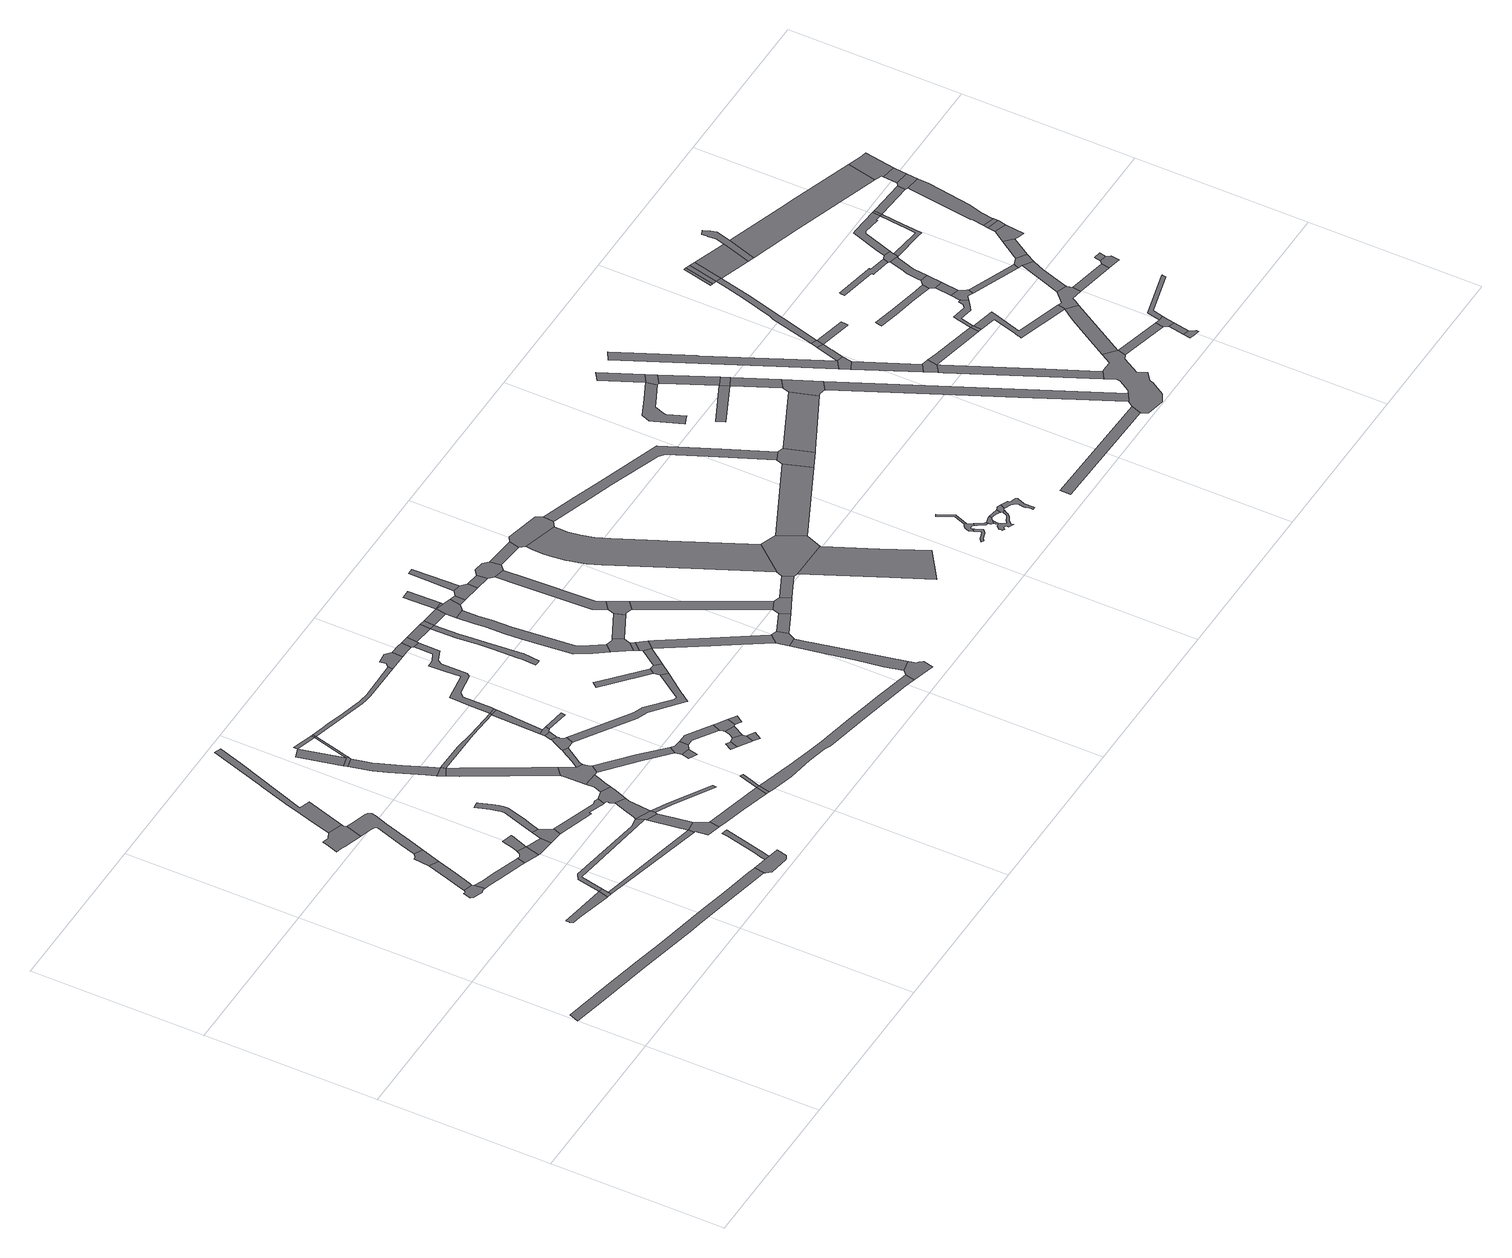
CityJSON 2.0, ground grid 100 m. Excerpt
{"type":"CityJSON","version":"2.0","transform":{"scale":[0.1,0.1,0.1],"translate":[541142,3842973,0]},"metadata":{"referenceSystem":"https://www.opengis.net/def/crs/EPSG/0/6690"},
"CityObjects":{
"road1":{"type":"Road","attributes":{"RoadStructureAttribute.sectionType":"1"},"geometry":[{"type":"MultiSurface","lod":"1","boundaries":[[[0,1,2,3,4,5,6,7,8,9,10,11,12,13,14,15,16,17,18,19,20]]]}]},
"road2":{"type":"Road","attributes":{"RoadStructureAttribute.sectionType":"1"},"geometry":[{"type":"MultiSurface","lod":"1","boundaries":[[[21,22,23,24,25,26,27,28,29,30,31]]]}]},
"road3":{"type":"Road","geometry":[{"type":"MultiSurface","lod":"1","boundaries":[[[32,33,34,35,36,37,38,39,40,41,42,43,44]]]}]},
"road4":{"type":"Road","attributes":{"RoadStructureAttribute.sectionType":"1"},"geometry":[{"type":"MultiSurface","lod":"1","boundaries":[[[45,46,47,32,44,48,49,50]]]}]},
"road5":{"type":"Road","geometry":[{"type":"MultiSurface","lod":"1","boundaries":[[[31,30,51,52,53,54]]]}]},
"road6":{"type":"Road","attributes":{"RoadStructureAttribute.sectionType":"1"},"geometry":[{"type":"MultiSurface","lod":"1","boundaries":[[[55,56,43,42,57,58,59,60,61,62,63]]]}]},
"road7":{"type":"Road","geometry":[{"type":"MultiSurface","lod":"1","boundaries":[[[64,65,66,45,50,67]]]}]},
"road8":{"type":"Road","geometry":[{"type":"MultiSurface","lod":"1","boundaries":[[[68,69,70,71,72,73,74,75,76,77,78,79]]]}]},
"road9":{"type":"Road","geometry":[{"type":"MultiSurface","lod":"1","boundaries":[[[80,81,82,63,62,83,84]]]}]},
"road10":{"type":"Road","attributes":{"RoadStructureAttribute.sectionType":"1"},"geometry":[{"type":"MultiSurface","lod":"1","boundaries":[[[85,86,87,88,89,90,91,77,76,92,93,94,95,96,64,67]]]}]},
"road11":{"type":"Road","geometry":[{"type":"MultiSurface","lod":"1","boundaries":[[[97,98,99,100,101,80,84]]]}]},
"road12":{"type":"Road","attributes":{"RoadStructureAttribute.sectionType":"1"},"geometry":[{"type":"MultiSurface","lod":"1","boundaries":[[[53,52,102,103]]]}]},
"road13":{"type":"Road","attributes":{"RoadStructureAttribute.sectionType":"1"},"geometry":[{"type":"MultiSurface","lod":"1","boundaries":[[[84,83,104,105,106]]]}]},
"road14":{"type":"Road","attributes":{"RoadStructureAttribute.sectionType":"1"},"geometry":[{"type":"MultiSurface","lod":"1","boundaries":[[[107,108,109,110,31,54,111,112,113,114,115]]]}]},
"road15":{"type":"Road","geometry":[{"type":"MultiSurface","lod":"1","boundaries":[[[116,106,105,117,118,119]]]}]},
"road16":{"type":"Road","attributes":{"RoadStructureAttribute.sectionType":"1"},"geometry":[{"type":"MultiSurface","lod":"1","boundaries":[[[120,121,122,123,124,125,126,127,128,129,130,68,79]]]}]},
"road17":{"type":"Road","geometry":[{"type":"MultiSurface","lod":"1","boundaries":[[[131,20,19,132,133,134,135,136,137,138,139,140,141]]]}]},
"road18":{"type":"Road","geometry":[{"type":"MultiSurface","lod":"1","boundaries":[[[142,143,144,145,146,147,148,149,150,151,152,153,154,155,156,157,158,116,119]]]}]},
"road19":{"type":"Road","attributes":{"RoadStructureAttribute.sectionType":"1"},"geometry":[{"type":"MultiSurface","lod":"1","boundaries":[[[159,160,161,162,163,164,165,166,167,168,141,140]]]}]},
"road20":{"type":"Road","attributes":{"RoadStructureAttribute.sectionType":"1"},"geometry":[{"type":"MultiSurface","lod":"1","boundaries":[[[169,170,118,117,171,172,173,174,175]]]}]},
"road21":{"type":"Road","geometry":[{"type":"MultiSurface","lod":"1","boundaries":[[[176,103,102,177,178,179,180,181,182]]]}]},
"road22":{"type":"Road","attributes":{"RoadStructureAttribute.sectionType":"1"},"geometry":[{"type":"MultiSurface","lod":"1","boundaries":[[[183,184,185,103,176,186,187]]]}]},
"road23":{"type":"Road","geometry":[{"type":"MultiSurface","lod":"1","boundaries":[[[115,114,183,187,188,189,190]]]}]},
"road24":{"type":"Road","attributes":{"RoadStructureAttribute.sectionType":"1"},"geometry":[{"type":"MultiSurface","lod":"1","boundaries":[[[191,192,193,194,115,190,195,196,197,198]]]}]},
"road25":{"type":"Road","geometry":[{"type":"MultiSurface","lod":"1","boundaries":[[[199,200,201,202,203]]]}]},
"road26":{"type":"Road","attributes":{"RoadStructureAttribute.sectionType":"1"},"geometry":[{"type":"MultiSurface","lod":"1","boundaries":[[[204,205,206,200,199]]]}]},
"road27":{"type":"Road","attributes":{"RoadStructureAttribute.sectionType":"1"},"geometry":[{"type":"MultiSurface","lod":"1","boundaries":[[[207,208,209,210,211,212,202,201,213,214,215,216,217]]]}]},
"road28":{"type":"Road","geometry":[{"type":"MultiSurface","lod":"1","boundaries":[[[218,175,174,219,220,191,198,221,222]]]}]},
"road29":{"type":"Road","geometry":[{"type":"MultiSurface","lod":"1","boundaries":[[[217,216,223,224,225]]]}]},
"road30":{"type":"Road","attributes":{"RoadStructureAttribute.sectionType":"1"},"geometry":[{"type":"MultiSurface","lod":"1","boundaries":[[[226,182,181,227,228,229,230]]]}]},
"road31":{"type":"Road","attributes":{"RoadStructureAttribute.sectionType":"1"},"geometry":[{"type":"MultiSurface","lod":"1","boundaries":[[[231,232,233,234,235,236,237,190,189]]]}]},
"road32":{"type":"Road","attributes":{"RoadStructureAttribute.sectionType":"1"},"geometry":[{"type":"MultiSurface","lod":"1","boundaries":[[[238,239,240,241,242,224,223,243,244,245]]]}]},
"road33":{"type":"Road","attributes":{"RoadStructureAttribute.sectionType":"1"},"geometry":[{"type":"MultiSurface","lod":"1","boundaries":[[[246,247,248,199,203,249,250,251]]]}]},
"road34":{"type":"Road","attributes":{"RoadStructureAttribute.sectionType":"1"},"geometry":[{"type":"MultiSurface","lod":"1","boundaries":[[[252,253,205,254,255,246,256]]]}]},
"road35":{"type":"Road","attributes":{"RoadStructureAttribute.sectionType":"1"},"geometry":[{"type":"MultiSurface","lod":"1","boundaries":[[[257,258,259,218,222,260,261,262]]]}]},
"road36":{"type":"Road","geometry":[{"type":"MultiSurface","lod":"1","boundaries":[[[256,246,251,263]]]}]},
"road37":{"type":"Road","geometry":[{"type":"MultiSurface","lod":"1","boundaries":[[[264,265,245,244,266,257,262,267,268,269,270,271,272]]]}]},
"road38":{"type":"Road","geometry":[{"type":"MultiSurface","lod":"1","boundaries":[[[230,229,273,274]]]}]},
"road39":{"type":"Road","attributes":{"RoadStructureAttribute.sectionType":"1"},"geometry":[{"type":"MultiSurface","lod":"1","boundaries":[[[275,276,277,272,271,278,279,280,281]]]}]},
"road40":{"type":"Road","attributes":{"RoadStructureAttribute.sectionType":"1"},"geometry":[{"type":"MultiSurface","lod":"1","boundaries":[[[282,283,225,224,284,285,286]]]}]},
"road41":{"type":"Road","geometry":[{"type":"MultiSurface","lod":"1","boundaries":[[[287,288,230,274]]]}]},
"road42":{"type":"Road","attributes":{"RoadStructureAttribute.sectionType":"1"},"geometry":[{"type":"MultiSurface","lod":"1","boundaries":[[[289,269,268,290,291,292]]]}]},
"road43":{"type":"Road","geometry":[{"type":"MultiSurface","lod":"1","boundaries":[[[293,294,295,296,297,275,281,298,299,300,301,302,303,304]]]}]},
"road44":{"type":"Road","attributes":{"RoadStructureAttribute.sectionType":"1"},"geometry":[{"type":"MultiSurface","lod":"1","boundaries":[[[305,293,304,306]]]}]},
"road45":{"type":"Road","geometry":[{"type":"MultiSurface","lod":"1","boundaries":[[[307,308,309,310,311,312]]]}]},
"road46":{"type":"Road","geometry":[{"type":"MultiSurface","lod":"1","boundaries":[[[313,314,305,306,315,316,317,318]]]}]},
"road47":{"type":"Road","attributes":{"RoadStructureAttribute.sectionType":"1"},"geometry":[{"type":"MultiSurface","lod":"1","boundaries":[[[319,320,321,322,323,324,325,326,327,263,251,328,329,330,331,332,333]]]}]},
"road48":{"type":"Road","attributes":{"RoadStructureAttribute.sectionType":"1"},"geometry":[{"type":"MultiSurface","lod":"1","boundaries":[[[334,292,291,335,307,312,336,337]]]}]},
"road49":{"type":"Road","attributes":{"RoadStructureAttribute.sectionType":"1"},"geometry":[{"type":"MultiSurface","lod":"1","boundaries":[[[285,314,313,338]]]}]},
"road50":{"type":"Road","geometry":[{"type":"MultiSurface","lod":"1","boundaries":[[[339,340,341,318,317]]]}]},
"road51":{"type":"Road","geometry":[{"type":"MultiSurface","lod":"1","boundaries":[[[286,285,338,342]]]}]},
"road52":{"type":"Road","geometry":[{"type":"MultiSurface","lod":"1","boundaries":[[[343,344,345,346]]]}]},
"road53":{"type":"Road","geometry":[{"type":"MultiSurface","lod":"1","boundaries":[[[347,348,346,345,349,350,351,352,353,354]]]}]},
"road54":{"type":"Road","attributes":{"RoadStructureAttribute.sectionType":"1"},"geometry":[{"type":"MultiSurface","lod":"1","boundaries":[[[355,337,336,356,357,358]]]}]},
"road55":{"type":"Road","attributes":{"RoadStructureAttribute.sectionType":"1"},"geometry":[{"type":"MultiSurface","lod":"1","boundaries":[[[359,360,352,351]]]}]},
"road56":{"type":"Road","attributes":{"RoadStructureAttribute.sectionType":"1"},"geometry":[{"type":"MultiSurface","lod":"1","boundaries":[[[361,362,347,354,363]]]}]},
"road57":{"type":"Road","attributes":{"RoadStructureAttribute.sectionType":"1"},"geometry":[{"type":"MultiSurface","lod":"1","boundaries":[[[364,365,366,367,368,369,370,371,300,299,372,373,374,375,376,377,378,379,380,381,382]]]}]},
"road58":{"type":"Road","geometry":[{"type":"MultiSurface","lod":"1","boundaries":[[[383,358,357,384,361,363,385,386]]]}]},
"road59":{"type":"Road","geometry":[{"type":"MultiSurface","lod":"1","boundaries":[[[387,388,386,385]]]}]},
"road60":{"type":"Road","attributes":{"RoadStructureAttribute.sectionType":"1"},"geometry":[{"type":"MultiSurface","lod":"1","boundaries":[[[389,390,391,392,393,394,395,274,273,396,397,398,399,400,401,402,403,404]]]}]},
"road61":{"type":"Road","attributes":{"RoadStructureAttribute.sectionType":"1"},"geometry":[{"type":"MultiSurface","lod":"1","boundaries":[[[405,406,407,408,409,410,411,412,286,342,413,414,415,416,417,418,419,420,421]]]}]},
"road62":{"type":"Road","geometry":[{"type":"MultiSurface","lod":"1","boundaries":[[[422,423,424,333,332,425,426]]]}]},
"road63":{"type":"Road","attributes":{"RoadStructureAttribute.sectionType":"1"},"geometry":[{"type":"MultiSurface","lod":"1","boundaries":[[[427,426,425,428,429,430]]]}]},
"road64":{"type":"Road","attributes":{"RoadStructureAttribute.sectionType":"1"},"geometry":[{"type":"MultiSurface","lod":"1","boundaries":[[[431,432,433,434,435,436,437]]]}]},
"road65":{"type":"Road","geometry":[{"type":"MultiSurface","lod":"1","boundaries":[[[430,429,405,421,438,439]]]}]},
"road66":{"type":"Road","geometry":[{"type":"MultiSurface","lod":"1","boundaries":[[[440,437,436,441,442,382,381,443,444]]]}]},
"road67":{"type":"Road","attributes":{"RoadStructureAttribute.sectionType":"1"},"geometry":[{"type":"MultiSurface","lod":"1","boundaries":[[[445,446,447,448,449,450,451,452,453,454,455,456,457,458,459,460]]]}]},
"road68":{"type":"Road","attributes":{"RoadStructureAttribute.sectionType":"1"},"geometry":[{"type":"MultiSurface","lod":"1","boundaries":[[[439,438,461,462,445,463]]]}]},
"road69":{"type":"Road","attributes":{"RoadStructureAttribute.sectionType":"1"},"geometry":[{"type":"MultiSurface","lod":"1","boundaries":[[[464,444,443,465]]]}]},
"road70":{"type":"Road","geometry":[{"type":"MultiSurface","lod":"1","boundaries":[[[463,445,460,466]]]}]},
"road71":{"type":"Road","geometry":[{"type":"MultiSurface","lod":"1","boundaries":[[[467,468,469,470,471,472,473]]]}]},
"road72":{"type":"Road","attributes":{"RoadStructureAttribute.sectionType":"1"},"geometry":[{"type":"MultiSurface","lod":"1","boundaries":[[[474,475,476,477,478,479,480,481,482,483,484,485,486,487,469,468]]]}]},
"road73":{"type":"Road","attributes":{"RoadStructureAttribute.sectionType":"1"},"geometry":[{"type":"MultiSurface","lod":"1","boundaries":[[[471,470,488,489]]]}]},
"road74":{"type":"Road","attributes":{"RoadStructureAttribute.sectionType":"1"},"geometry":[{"type":"MultiSurface","lod":"1","boundaries":[[[466,460,490,491]]]}]},
"road75":{"type":"Road","geometry":[{"type":"MultiSurface","lod":"1","boundaries":[[[489,488,464,465,492]]]}]},
"road76":{"type":"Road","attributes":{"RoadStructureAttribute.sectionType":"1"},"geometry":[{"type":"MultiSurface","lod":"1","boundaries":[[[493,494,491]]]}]},
"road77":{"type":"Road","geometry":[{"type":"MultiSurface","lod":"1","boundaries":[[[495,491,490,480,479,496,497]]]}]},
"road78":{"type":"Road","attributes":{"RoadStructureAttribute.sectionType":"1"},"geometry":[{"type":"MultiSurface","lod":"1","boundaries":[[[498,499,492,465,500,501,502,503]]]}]},
"road79":{"type":"Road","attributes":{"RoadStructureAttribute.sectionType":"1"},"geometry":[{"type":"MultiSurface","lod":"1","boundaries":[[[504,505,491,494]]]}]},
"road80":{"type":"Road","geometry":[{"type":"MultiSurface","lod":"1","boundaries":[[[506,507,508,509,510,511,512,404,403,513,514]]]}]},
"road81":{"type":"Road","attributes":{"RoadStructureAttribute.sectionType":"1"},"geometry":[{"type":"MultiSurface","lod":"1","boundaries":[[[515,473,472,516]]]}]},
"road82":{"type":"Road","attributes":{"RoadStructureAttribute.sectionType":"1"},"geometry":[{"type":"MultiSurface","lod":"1","boundaries":[[[517,497,496,518,519]]]}]},
"road83":{"type":"Road","attributes":{"RoadStructureAttribute.sectionType":"1"},"geometry":[{"type":"MultiSurface","lod":"1","boundaries":[[[520,521,522,523,524,525,526,510,509]]]}]},
"road84":{"type":"Road","geometry":[{"type":"MultiSurface","lod":"1","boundaries":[[[503,502,523,522,527,528,529]]]}]},
"road85":{"type":"Road","geometry":[{"type":"MultiSurface","lod":"1","boundaries":[[[530,519,518,531,532,533]]]}]},
"road86":{"type":"Road","attributes":{"RoadStructureAttribute.sectionType":"1"},"geometry":[{"type":"MultiSurface","lod":"1","boundaries":[[[534,535,536,537,538,530,533]]]}]},
"road87":{"type":"Road","geometry":[{"type":"MultiSurface","lod":"1","boundaries":[[[539,540,541,515,516,542,543,544]]]}]},
"road88":{"type":"Road","attributes":{"RoadStructureAttribute.sectionType":"1"},"geometry":[{"type":"MultiSurface","lod":"1","boundaries":[[[532,531,545,546]]]}]},
"road89":{"type":"Road","attributes":{"RoadStructureAttribute.sectionType":"1"},"geometry":[{"type":"MultiSurface","lod":"1","boundaries":[[[547,548,549,541,540,550,551,552]]]}]},
"road90":{"type":"Road","attributes":{"RoadStructureAttribute.sectionType":"1"},"geometry":[{"type":"MultiSurface","lod":"1","boundaries":[[[553,529,528,554]]]}]},
"road91":{"type":"Road","attributes":{"RoadStructureAttribute.sectionType":"1"},"geometry":[{"type":"MultiSurface","lod":"1","boundaries":[[[555,544,543,556,557]]]}]},
"road92":{"type":"Road","geometry":[{"type":"MultiSurface","lod":"1","boundaries":[[[558,546,545,547,552,559,560,561]]]}]},
"road93":{"type":"Road","geometry":[{"type":"MultiSurface","lod":"1","boundaries":[[[557,556,553,554,562,563]]]}]},
"road94":{"type":"Road","attributes":{"RoadStructureAttribute.sectionType":"1"},"geometry":[{"type":"MultiSurface","lod":"1","boundaries":[[[560,559,564,565]]]}]},
"road95":{"type":"Road","attributes":{"RoadStructureAttribute.sectionType":"1"},"geometry":[{"type":"MultiSurface","lod":"1","boundaries":[[[566,563,562,567]]]}]},
"road96":{"type":"Road","attributes":{"RoadStructureAttribute.sectionType":"1"},"geometry":[{"type":"MultiSurface","lod":"1","boundaries":[[[568,569,570,571,572,573,574,575,576,577,578,579,580,581,582,583,584,585,586,587,588]]]}]},
"road97":{"type":"Road","geometry":[{"type":"MultiSurface","lod":"1","boundaries":[[[589,565,564,568,588,590,591,592]]]}]},
"road98":{"type":"Road","attributes":{"RoadStructureAttribute.sectionType":"1"},"geometry":[{"type":"MultiSurface","lod":"1","boundaries":[[[593,594,595,596,597,598]]]}]},
"road99":{"type":"Road","geometry":[{"type":"MultiSurface","lod":"1","boundaries":[[[579,578,566,567,593,598,599,600]]]}]},
"road100":{"type":"Road","geometry":[{"type":"MultiSurface","lod":"1","boundaries":[[[601,602,603,604,605,606,607,608,609,610,611,612,613,614,615,616,617,618,619,620,621,622,623]]]}]},
"road101":{"type":"Road","attributes":{"RoadStructureAttribute.sectionType":"1"},"geometry":[{"type":"MultiSurface","lod":"1","boundaries":[[[624,625,626,627,628,591,590,629,630,631,632,633,634,635,636,637]]]}]},
"road102":{"type":"Road","geometry":[{"type":"MultiSurface","lod":"1","boundaries":[[[638,639,640,641,642,643,613,612,644,645,646,647,648,649,650,651,652,653]]]}]},
"road103":{"type":"Road","attributes":{"RoadStructureAttribute.sectionType":"1"},"geometry":[{"type":"MultiSurface","lod":"1","boundaries":[[[654,600,599,655]]]}]},
"road104":{"type":"Road","geometry":[{"type":"MultiSurface","lod":"1","boundaries":[[[656,657,651,650,658,659,660,661]]]}]},
"road105":{"type":"Road","geometry":[{"type":"MultiSurface","lod":"1","boundaries":[[[662,663,664,665,638,653]]]}]},
"road106":{"type":"Road","geometry":[{"type":"MultiSurface","lod":"1","boundaries":[[[666,667,668,669,670,661,660,671,672,673,674,675,676,677,678]]]}]},
"road107":{"type":"Road","geometry":[{"type":"MultiSurface","lod":"1","boundaries":[[[679,680,681,682,683,684,685,686,687,688,689,690,691,692,676,675,693,694,695,696,697,698,699,700,701,702,703,704,705,706,707,708,709,710,711,712,713,714,715,716,717,718,719,720,721,722,723,724,725,726,727,728,729,730]]]}]},
"road108":{"type":"Road","geometry":[{"type":"MultiSurface","lod":"1","boundaries":[[[731,666,678,732,733,734,735,736]]]}]},
"road109":{"type":"Road","geometry":[{"type":"MultiSurface","lod":"1","boundaries":[[[737,738,736,735,739,730,729,740,741,742,743]]]}]},
"road110":{"type":"Road","geometry":[{"type":"MultiSurface","lod":"1","boundaries":[[[744,745,746,747,748,749,750,751,752,753,754,755,743,742,756,757,758,759,760,761,762,763,764,765,766,767]]]}]},
"road111":{"type":"Road","geometry":[{"type":"MultiSurface","lod":"1","boundaries":[[[637,636,654,655,768,769]]]}]},
"road112":{"type":"Road","attributes":{"RoadStructureAttribute.sectionType":"1"},"geometry":[{"type":"MultiSurface","lod":"1","boundaries":[[[770,771,772,773,774,775,776,777,778,779,780,781,782,783,784,785]]]}]},
"road113":{"type":"Road","attributes":{"RoadStructureAttribute.sectionType":"1"},"geometry":[{"type":"MultiSurface","lod":"1","boundaries":[[[786,769,768,787,788]]]}]},
"road114":{"type":"Road","attributes":{"RoadStructureAttribute.sectionType":"1"},"geometry":[{"type":"MultiSurface","lod":"1","boundaries":[[[789,790,791,792]]]}]},
"road115":{"type":"Road","attributes":{"RoadStructureAttribute.sectionType":"1"},"geometry":[{"type":"MultiSurface","lod":"1","boundaries":[[[793,794,795,796]]]}]},
"road116":{"type":"Road","attributes":{"RoadStructureAttribute.sectionType":"1"},"geometry":[{"type":"MultiSurface","lod":"1","boundaries":[[[797,798,770,799]]]}]},
"road117":{"type":"Road","geometry":[{"type":"MultiSurface","lod":"1","boundaries":[[[799,770,785,800,801]]]}]},
"road118":{"type":"Road","attributes":{"RoadStructureAttribute.sectionType":"1"},"geometry":[{"type":"MultiSurface","lod":"1","boundaries":[[[801,800,802,803,789,804]]]}]},
"road119":{"type":"Road","geometry":[{"type":"MultiSurface","lod":"1","boundaries":[[[804,789,792,805]]]}]},
"road120":{"type":"Road","attributes":{"RoadStructureAttribute.sectionType":"1"},"geometry":[{"type":"MultiSurface","lod":"1","boundaries":[[[805,792,806,807,808]]]}]},
"road121":{"type":"Road","geometry":[{"type":"MultiSurface","lod":"1","boundaries":[[[808,807,809,786,788,810,811,812]]]}]},
"road122":{"type":"Road","attributes":{"RoadStructureAttribute.sectionType":"1"},"geometry":[{"type":"MultiSurface","lod":"1","boundaries":[[[813,814,815,816,817,818,819,820,821]]]}]},
"road123":{"type":"Road","attributes":{"RoadStructureAttribute.sectionType":"1"},"geometry":[{"type":"MultiSurface","lod":"1","boundaries":[[[812,811,822,823,824,825,826,827]]]}]},
"road124":{"type":"Road","geometry":[{"type":"MultiSurface","lod":"1","boundaries":[[[821,820,828,829,830,831,832]]]}]},
"road125":{"type":"Road","attributes":{"RoadStructureAttribute.sectionType":"1"},"geometry":[{"type":"MultiSurface","lod":"1","boundaries":[[[829,828,833,834]]]}]},
"road126":{"type":"Road","geometry":[{"type":"MultiSurface","lod":"1","boundaries":[[[834,833,835,836,837]]]}]},
"road127":{"type":"Road","attributes":{"RoadStructureAttribute.sectionType":"1"},"geometry":[{"type":"MultiSurface","lod":"1","boundaries":[[[838,839,821,832,840,841,842,843]]]}]},
"road128":{"type":"Road","geometry":[{"type":"MultiSurface","lod":"1","boundaries":[[[844,845,838,843,846]]]}]},
"road129":{"type":"Road","attributes":{"RoadStructureAttribute.sectionType":"1"},"geometry":[{"type":"MultiSurface","lod":"1","boundaries":[[[847,848,849,836,835,850,851,852]]]}]},
"road130":{"type":"Road","geometry":[{"type":"MultiSurface","lod":"1","boundaries":[[[853,854,855,852,851,856,857,858,827,826,796,795,859,860,861,862,863,864,865,866,867,868,869,870,871,872,873]]]}]},
"road131":{"type":"Road","geometry":[{"type":"MultiSurface","lod":"1","boundaries":[[[874,875,876,877,878,846,843]]]}]},
"road132":{"type":"Road","attributes":{"RoadStructureAttribute.sectionType":"1"},"geometry":[{"type":"MultiSurface","lod":"1","boundaries":[[[879,880,837,836,881,882,883]]]}]},
"road133":{"type":"Road","attributes":{"RoadStructureAttribute.sectionType":"1"},"geometry":[{"type":"MultiSurface","lod":"1","boundaries":[[[884,885,886,887,888,889,844,846,890,891]]]}]},
"road134":{"type":"Road","geometry":[{"type":"MultiSurface","lod":"1","boundaries":[[[883,882,892,893,894]]]}]},
"road135":{"type":"Road","geometry":[{"type":"MultiSurface","lod":"1","boundaries":[[[895,896,897,898]]]}]},
"road136":{"type":"Road","attributes":{"RoadStructureAttribute.sectionType":"1"},"geometry":[{"type":"MultiSurface","lod":"1","boundaries":[[[899,900,901,902,903,904,905,906,907]]]}]},
"road137":{"type":"Road","attributes":{"RoadStructureAttribute.sectionType":"1"},"geometry":[{"type":"MultiSurface","lod":"1","boundaries":[[[871,870,908,909,910]]]}]},
"road138":{"type":"Road","attributes":{"RoadStructureAttribute.sectionType":"1"},"geometry":[{"type":"MultiSurface","lod":"1","boundaries":[[[911,912,913,914,915,916,883,894,917,918,919,920,921]]]}]},
"road139":{"type":"Road","attributes":{"function":"3","RoadStructureAttribute.sectionType":"1"},"geometry":[{"type":"MultiSurface","lod":"1","boundaries":[[[922,898,897,884,923]]]}]},
"road140":{"type":"Road","attributes":{"RoadStructureAttribute.sectionType":"1"},"geometry":[{"type":"MultiSurface","lod":"1","boundaries":[[[924,925,926,927,928,929,853,873,930]]]}]},
"road141":{"type":"Road","attributes":{"RoadStructureAttribute.sectionType":"1"},"geometry":[{"type":"MultiSurface","lod":"1","boundaries":[[[931,932,933,934,935,936,937,893,892,938,939,940,941,942,943,944,945,924,946]]]}]},
"road142":{"type":"Road","geometry":[{"type":"MultiSurface","lod":"1","boundaries":[[[923,884,891,947]]]}]},
"road143":{"type":"Road","geometry":[{"type":"MultiSurface","lod":"1","boundaries":[[[948,949,950,951,952,953,954,955]]]}]},
"road144":{"type":"Road","attributes":{"RoadStructureAttribute.sectionType":"1"},"geometry":[{"type":"MultiSurface","lod":"1","boundaries":[[[956,948,955,957]]]}]},
"road145":{"type":"Road","attributes":{"function":"3","RoadStructureAttribute.sectionType":"1"},"geometry":[{"type":"MultiSurface","lod":"1","boundaries":[[[958,947,891,959,960,961]]]}]},
"road146":{"type":"Road","geometry":[{"type":"MultiSurface","lod":"1","boundaries":[[[962,963,921,920,964,965,966,967,968,969,970]]]}]},
"road147":{"type":"Road","geometry":[{"type":"MultiSurface","lod":"1","boundaries":[[[910,909,971,956,957,972,973,974,975]]]}]},
"road148":{"type":"Road","attributes":{"RoadStructureAttribute.sectionType":"1"},"geometry":[{"type":"MultiSurface","lod":"1","boundaries":[[[976,962,970,977]]]}]},
"road149":{"type":"Road","attributes":{"RoadStructureAttribute.sectionType":"1"},"geometry":[{"type":"MultiSurface","lod":"1","boundaries":[[[978,979,980,981,982,983,984,985,986,987,988,989,990]]]}]},
"road150":{"type":"Road","geometry":[{"type":"MultiSurface","lod":"1","boundaries":[[[991,907,906,992,976,977,993]]]}]},
"road151":{"type":"Road","geometry":[{"type":"MultiSurface","lod":"1","boundaries":[[[994,995,946,924,930,996,997,998,999,1000]]]}]},
"road152":{"type":"Road","geometry":[{"type":"MultiSurface","lod":"1","boundaries":[[[1001,1002,1003,1004,1005,1006,1007,961,960,1008,1009]]]}]},
"road153":{"type":"Road","attributes":{"RoadStructureAttribute.sectionType":"1"},"geometry":[{"type":"MultiSurface","lod":"1","boundaries":[[[1010,1011,1012,1013,991,993,1014,1015,1016]]]}]},
"road154":{"type":"Road","attributes":{"RoadStructureAttribute.sectionType":"1"},"geometry":[{"type":"MultiSurface","lod":"1","boundaries":[[[1017,1018,968,967,1019,1020,1021]]]}]},
"road155":{"type":"Road","attributes":{"RoadStructureAttribute.sectionType":"1"},"geometry":[{"type":"MultiSurface","lod":"1","boundaries":[[[1022,1023,1024,1025,1026,1027,1028,1029,975,974]]]}]},
"road156":{"type":"Road","geometry":[{"type":"MultiSurface","lod":"1","boundaries":[[[1030,1031,990,989,1032,1010,1016,1033,1034,1035,1036,1037]]]}]},
"road157":{"type":"Road","attributes":{"RoadStructureAttribute.sectionType":"1"},"geometry":[{"type":"MultiSurface","lod":"1","boundaries":[[[1038,994,1000,1039,1040]]]}]},
"road158":{"type":"Road","attributes":{"RoadStructureAttribute.sectionType":"1"},"geometry":[{"type":"MultiSurface","lod":"1","boundaries":[[[999,998,1041,1042]]]}]},
"road159":{"type":"Road","geometry":[{"type":"MultiSurface","lod":"1","boundaries":[[[1043,1021,1020,1038,1040,1044]]]}]},
"road160":{"type":"Road","attributes":{"RoadStructureAttribute.sectionType":"1"},"geometry":[{"type":"MultiSurface","lod":"1","boundaries":[[[1045,1046,1047,1030,1037,1048,1049,1050,1051,1052,1053,1054,1055,1056,1057]]]}]},
"road161":{"type":"Road","attributes":{"RoadStructureAttribute.sectionType":"1"},"geometry":[{"type":"MultiSurface","lod":"1","boundaries":[[[1056,1058,1059,1060,1061,1062,1063,1035,1034,1064,1065,1066,1067,1068]]]}]},
"road162":{"type":"Road","attributes":{"RoadStructureAttribute.sectionType":"1"},"geometry":[{"type":"MultiSurface","lod":"1","boundaries":[[[1069,1070,1043,1044,1071]]]}]},
"road163":{"type":"Road","geometry":[{"type":"MultiSurface","lod":"1","boundaries":[[[1072,1042,1041,1073,1074,1075]]]}]},
"road164":{"type":"Road","geometry":[{"type":"MultiSurface","lod":"1","boundaries":[[[1076,1077,1072,1075]]]}]},
"road165":{"type":"Road","attributes":{"function":"3","RoadStructureAttribute.sectionType":"1"},"geometry":[{"type":"MultiSurface","lod":"1","boundaries":[[[1078,1079,1009,1008,1080,1081,1082]]]}]},
"road166":{"type":"Road","geometry":[{"type":"MultiSurface","lod":"1","boundaries":[[[1083,1069,1071,1084,1085,1086,1087]]]}]},
"road167":{"type":"Road","geometry":[{"type":"MultiSurface","lod":"1","boundaries":[[[1057,1056,1068,1088]]]}]},
"road168":{"type":"Road","attributes":{"RoadStructureAttribute.sectionType":"1"},"geometry":[{"type":"MultiSurface","lod":"1","boundaries":[[[1089,1083,1087,1090,1091]]]}]},
"road169":{"type":"Road","geometry":[{"type":"MultiSurface","lod":"1","boundaries":[[[1092,1089,1091,1093,1094]]]}]},
"road170":{"type":"Road","attributes":{"RoadStructureAttribute.sectionType":"1"},"geometry":[{"type":"MultiSurface","lod":"1","boundaries":[[[1095,1088,1068,1096,1097,1098]]]}]},
"road171":{"type":"Road","attributes":{"RoadStructureAttribute.sectionType":"1"},"geometry":[{"type":"MultiSurface","lod":"1","boundaries":[[[1099,1100,1101,1102,1092,1094,1103,1104,1105,1106]]]}]},
"road172":{"type":"Road","geometry":[{"type":"MultiSurface","lod":"1","boundaries":[[[1107,1108,1098,1097,1099,1106,1109]]]}]},
"road173":{"type":"Road","attributes":{"RoadStructureAttribute.sectionType":"1"},"geometry":[{"type":"MultiSurface","lod":"1","boundaries":[[[1110,1107,1109,1111]]]}]},
"road174":{"type":"Road","geometry":[{"type":"MultiSurface","lod":"1","boundaries":[[[1082,1081,1112,1110,1111,1113,1114]]]}]}
},
"vertices":[
[1430,154,0],[1390,163,0],[1261,189,0],[1165,209,0],[1030,237,0],[807,284,0],[707,304,0],[542,339,0],[287,393,0],[25,448,0],[4,393,0],[201,351,0],[501,288,0],[622,262,0],[863,211,0],[959,192,0],[1126,157,0],[1288,123,0],[1418,95,0],[1424,93,0],[1435,153,0],
[896,760,0],[691,792,0],[632,801,0],[631,801,0],[629,783,0],[628,778,0],[639,763,0],[684,753,0],[884,704,0],[887,703,0],[904,759,0],
[582,1363,0],[579,1355,0],[571,1351,0],[562,1353,0],[548,1308,0],[554,1305,0],[560,1295,0],[613,1274,0],[619,1279,0],[631,1280,0],[648,1277,0],[640,1336,0],[634,1346,0],
[658,1606,0],[619,1481,0],[587,1382,0],[642,1364,0],[674,1464,0],[712,1580,0],
[893,702,0],[914,697,0],[919,716,0],[927,754,0],
[759,1294,0],[689,1313,0],[675,1268,0],[693,1263,0],[728,1251,0],[744,1246,0],[892,1198,0],[910,1191,0],[921,1239,0],
[699,1714,0],[684,1701,0],[668,1696,0],[748,1691,0],
[630,2170,0],[595,2152,0],[559,2162,0],[556,2159,0],[550,2137,0],[527,2066,0],[564,2054,0],[582,2048,0],[686,2014,0],[718,2114,0],[709,2127,0],[715,2141,0],
[966,1266,0],[954,1246,0],[936,1236,0],[997,1159,0],[1018,1242,0],
[778,1784,0],[830,1946,0],[856,2025,0],[861,2048,0],[853,2065,0],[841,2075,0],[750,2102,0],[756,1992,0],[779,1982,0],[782,1969,0],[775,1948,0],[729,1805,0],
[1054,1344,0],[1056,1350,0],[998,1367,0],[996,1362,0],[978,1292,0],
[1521,549,0],[1523,581,0],
[1011,1154,0],[1105,1145,0],[1109,1210,0],
[1461,855,0],[1408,848,0],[965,917,0],[930,896,0],[955,889,0],[1475,815,0],[1481,814,0],[1483,814,0],[1467,856,0],
[1128,1269,0],[1184,1136,0],[1201,1185,0],[1163,1252,0],
[785,2367,0],[766,2374,0],[725,2389,0],[873,2813,0],[919,2950,0],[882,2963,0],[779,2650,0],[769,2619,0],[712,2444,0],[688,2361,0],[658,2263,0],
[1467,146,0],[1429,87,0],[1451,61,0],[1560,42,0],[1569,46,0],[1593,59,0],[1604,117,0],[1564,125,0],[1549,128,0],[1545,129,0],[1514,136,0],
[1180,1304,0],[1197,1356,0],[1213,1407,0],[1226,1464,0],[1226,1488,0],[1222,1511,0],[1211,1548,0],[1188,1614,0],[1186,1620,0],[1177,1618,0],[1149,1614,0],[1176,1532,0],[1187,1496,0],[1191,1480,0],[1189,1463,0],[1185,1443,0],[1143,1316,0],
[1546,133,0],[1551,155,0],[1552,159,0],[1575,256,0],[1614,412,0],[1583,420,0],[1577,388,0],[1534,211,0],[1520,161,0],[1515,141,0],
[1484,1102,0],[1462,1096,0],[1390,1070,0],[1395,1084,0],[1488,1051,0],[1489,1054,0],[1505,1094,0],
[1582,588,0],[1527,548,0],[1528,546,0],[1538,476,0],[1601,460,0],[1617,456,0],[1627,516,0],
[1487,803,0],[1514,630,0],[1522,586,0],[1567,687,0],[1552,780,0],
[1553,784,0],[1554,793,0],[1555,818,0],
[1522,1004,0],[1493,926,0],[1480,886,0],[1475,873,0],[1559,865,0],[1561,884,0],[1566,950,0],[1575,974,0],
[1164,2356,0],[1107,2342,0],[1111,2322,0],[1169,2336,0],[1174,2354,0],
[1107,2597,0],[1105,2607,0],[1047,2587,0],
[1315,1932,0],[1303,1966,0],[1251,2086,0],[1206,2196,0],[1197,2217,0],[1182,2281,0],[1142,2195,0],[1172,2123,0],[1246,1943,0],[1265,1892,0],[1326,1907,0],
[1559,1107,0],[1512,1046,0],[1506,1029,0],[1603,1046,0],[1614,1080,0],
[1286,1852,0],[1338,1880,0],[1332,1907,0],
[1646,511,0],[1646,448,0],[1789,409,0],[1945,365,0],[1964,431,0],
[1644,746,0],[1866,615,0],[1870,613,0],[1871,623,0],[1872,633,0],[1643,771,0],[1560,816,0],
[1551,1499,0],[1485,1616,0],[1374,1816,0],[1341,1874,0],[1339,1878,0],[1319,1791,0],[1568,1348,0],[1614,1387,0],
[1221,2573,0],[1185,2438,0],[1170,2380,0],[1177,2367,0],[1195,2435,0],[1230,2570,0],
[1171,2608,0],[1105,2630,0],[1141,2597,0],[1168,2589,0],[1225,2594,0],
[1574,1199,0],[1576,1154,0],[1559,1108,0],[1629,1125,0],[1639,1153,0],[1653,1195,0],
[1233,2591,0],
[1655,1312,0],[1638,1345,0],[1569,1319,0],[1656,1195,0],[1677,1197,0],[1706,1239,0],[1699,1264,0],[1693,1286,0],[1661,1301,0],
[1965,360,0],[1983,425,0],
[1736,1425,0],[1732,1418,0],[1689,1347,0],[1701,1309,0],[1715,1331,0],[1760,1401,0],[1766,1409,0],
[1625,1892,0],[1508,1904,0],[1622,1878,0],[1800,1867,0],[1806,1880,0],
[2018,538,0],[2000,544,0],
[1893,1079,0],[1859,1042,0],[1992,917,0],[2019,960,0],
[1781,1517,0],[1778,1505,0],[1773,1496,0],[1761,1471,0],[1742,1436,0],[1783,1410,0],[1812,1410,0],[1831,1454,0],[1819,1462,0],[1813,1485,0],[1812,1489,0],[1810,1495,0],
[1791,1554,0],[1827,1548,0],
[2001,879,0],[1992,837,0],[2016,825,0],[2039,813,0],[2040,820,0],[2050,869,0],
[1825,1587,0],[1792,1584,0],[1828,1551,0],[1829,1555,0],[1845,1560,0],[1849,1584,0],
[1626,2493,0],[1575,2501,0],[1566,2502,0],[1557,2504,0],[1518,2514,0],[1450,2532,0],[1342,2562,0],[1306,2571,0],[1258,2585,0],[1241,2567,0],[1562,2482,0],[1589,2475,0],[1626,2474,0],[1861,2471,0],[1861,2498,0],
[2039,940,0],[2001,892,0],[2077,888,0],[2079,938,0],
[1843,1864,0],
[1976,1540,0],[1977,1553,0],[1978,1566,0],
[1843,1878,0],
[2177,724,0],[2151,682,0],[2183,662,0],[2202,709,0],
[2230,715,0],[2211,711,0],[2215,642,0],[2249,621,0],[2259,615,0],[2278,661,0],[2277,666,0],[2274,682,0],
[2131,936,0],[2115,886,0],[2248,801,0],[2268,848,0],
[2295,592,0],[2322,634,0],
[2256,772,0],[2248,741,0],[2311,748,0],
[2406,1173,0],[2398,1162,0],[2370,1122,0],[2367,1118,0],[2362,1110,0],[2342,1113,0],[2214,1224,0],[2158,1243,0],[2129,1208,0],[2194,1184,0],[2359,1046,0],[2360,1045,0],[2372,1061,0],[2396,1093,0],[2401,1100,0],[2438,1149,0],[2449,1164,0],[2498,1229,0],[2468,1261,0],
[2283,838,0],[2256,781,0],[2325,753,0],[2340,803,0],
[2359,732,0],[2386,774,0],
[2919,206,0],[2858,219,0],[2779,236,0],[2658,261,0],[2424,306,0],[2323,331,0],[2193,366,0],[1989,353,0],[2124,316,0],[2272,292,0],[2381,266,0],[2418,251,0],[2682,198,0],[2991,132,0],[3051,116,0],[3065,171,0],
[2057,2455,0],[2056,2348,0],[2008,2325,0],[1967,2323,0],[1970,2229,0],[1976,2140,0],[1809,2116,0],[1806,2000,0],[1845,1895,0],[1845,2061,0],[1870,2086,0],[1996,2104,0],[2011,2124,0],[2010,2273,0],[2024,2299,0],[2090,2327,0],[2094,2449,0],
[1935,2562,0],[1875,2555,0],[1879,2520,0],[1964,2470,0],[1965,2533,0],
[2024,2528,0],[2003,2469,0],[2047,2466,0],[2053,2525,0],
[2293,1500,0],[2258,1532,0],[2245,1517,0],[2231,1501,0],[2289,1450,0],[2461,1298,0],[2485,1327,0],
[2093,2460,0],[2100,2520,0],
[2487,1326,0],[2463,1296,0],[2463,1294,0],[2545,1292,0],[2515,1324,0],
[2214,2445,0],[2216,2291,0],[2227,2184,0],[2232,2101,0],[2236,1947,0],[2236,1941,0],[2232,1850,0],[2232,1849,0],[2250,1849,0],[2267,1849,0],[2276,1946,0],[2276,1948,0],[2262,2124,0],[2251,2266,0],[2248,2306,0],[2246,2444,0],
[2208,2447,0],[2214,2447,0],[2218,2507,0],
[2584,1423,0],[2620,1393,0],
[2251,2504,0],
[2576,1598,0],[2538,1609,0],[2498,1562,0],[2562,1468,0],[2605,1512,0],[2616,1549,0],[2589,1604,0],
[2492,1677,0],[2455,1738,0],[2421,2095,0],[2418,2208,0],[2412,2287,0],[2410,2372,0],[2350,2370,0],[2353,2275,0],[2358,2208,0],[2360,2097,0],[2368,2009,0],[2375,1942,0],[2396,1723,0],[2446,1638,0],
[2579,1444,0],[2621,1490,0],
[2349,2433,0],[2357,2492,0],
[2661,1437,0],
[2408,2480,0],[2407,2493,0],
[2408,2478,0],[2442,2400,0],[2455,2464,0],
[2833,1171,0],[2681,1409,0],[2781,1141,0],[2864,1010,0],[2958,864,0],[2998,911,0],
[2404,2682,0],[2354,2681,0],
[3180,157,0],[3173,163,0],[3169,167,0],[3159,210,0],[3088,194,0],[3085,191,0],[3075,180,0],[3181,81,0],[3196,140,0],
[2758,1687,0],[2778,1630,0],
[2483,2456,0],[2486,2395,0],[2490,2455,0],
[3051,696,0],[3039,748,0],[3028,795,0],[2974,790,0],[3012,587,0],[3039,450,0],[3065,295,0],
[3033,803,0],[3052,840,0],[3035,900,0],
[2519,2477,0],[2594,2383,0],[2598,2442,0],[2566,2470,0],
[2561,2635,0],[2558,2742,0],[2541,2742,0],[2523,2742,0],[2522,2635,0],
[2846,1716,0],[2821,1764,0],[2772,1726,0],[2788,1635,0],[2828,1623,0],[2876,1662,0],
[2684,2373,0],[2677,2432,0],
[2711,2344,0],[2716,2211,0],[2733,1799,0],[2793,1816,0],[2778,2212,0],[2773,2333,0],
[3158,955,0],[3183,901,0],
[3037,1365,0],[3169,995,0],[3226,1020,0],
[2708,2458,0],[2802,2361,0],[2794,2422,0],[2768,2451,0],
[3291,952,0],[3265,1007,0],
[2960,2345,0],[2974,2404,0],
[3412,1075,0],[3437,1020,0],
[2984,2315,0],[2979,2279,0],[2979,2214,0],[2980,2179,0],[2992,2088,0],[2995,2071,0],[3017,1985,0],[3048,1913,0],[3187,1617,0],[3375,1217,0],[3425,1113,0],[3566,1281,0],[3452,1523,0],[3364,1709,0],[3346,1749,0],[3240,1971,0],[3209,2047,0],[3189,2118,0],[3180,2186,0],[3180,2216,0],[3180,2261,0],
[3007,2427,0],[3214,2284,0],[3220,2345,0],[3199,2381,0],
[3463,1012,0],[3665,588,0],[3764,376,0],[3941,500,0],[3825,741,0],[3696,1010,0],
[3734,1106,0],[3661,1247,0],
[4132,306,0],[4146,315,0],[4180,327,0],[4198,338,0],[4201,342,0],[4202,347,0],[4202,349,0],[4202,352,0],[4200,357,0],[4197,363,0],[4184,388,0],[4181,394,0],[4170,381,0],[4175,372,0],[4184,355,0],[4185,354,0],[4184,347,0],[4177,342,0],[4174,341,0],[4139,328,0],[4124,318,0],[4116,312,0],[4131,305,0],
[4095,1799,0],[3959,2096,0],[3591,2220,0],[3422,2278,0],[3242,2339,0],[3222,2281,0],[3402,2220,0],[3408,2218,0],[3593,2157,0],[3894,2052,0],[3925,2025,0],[4038,1777,0],[4160,1513,0],[4214,1538,0],
[4195,451,0],[4177,443,0],[4174,438,0],[4168,432,0],[4162,420,0],[4161,406,0],[4181,400,0],[4182,406,0],[4186,409,0],[4190,410,0],[4196,410,0],[4200,408,0],[4206,404,0],[4219,411,0],[4204,436,0],[4203,444,0],
[4146,1475,0],[4200,1323,0],
[4251,363,0],[4227,397,0],[4215,389,0],[4241,350,0],[4254,345,0],[4257,360,0],
[4231,520,0],[4187,611,0],[4175,606,0],[4217,516,0],
[4303,368,0],[4291,367,0],[4282,363,0],[4269,359,0],[4262,358,0],[4257,340,0],[4258,337,0],[4262,330,0],[4264,327,0],[4266,323,0],[4284,337,0],[4290,345,0],[4302,353,0],
[4355,298,0],[4350,292,0],[4348,290,0],[4339,285,0],[4319,278,0],[4317,277,0],[4301,261,0],[4289,281,0],[4286,286,0],[4284,291,0],[4283,307,0],[4283,320,0],[4283,323,0],[4283,327,0],[4271,312,0],[4273,305,0],[4272,299,0],[4268,297,0],[4265,296,0],[4260,296,0],[4244,277,0],[4246,274,0],[4248,270,0],[4248,266,0],[4244,259,0],[4256,253,0],[4257,255,0],[4258,257,0],[4260,260,0],[4265,263,0],[4271,263,0],[4277,261,0],[4281,257,0],[4284,250,0],[4284,247,0],[4283,243,0],[4282,242,0],[4311,230,0],[4309,232,0],[4306,240,0],[4305,245,0],[4320,259,0],[4323,262,0],[4331,266,0],[4347,275,0],[4349,276,0],[4357,283,0],[4358,284,0],[4367,296,0],[4372,306,0],[4379,320,0],[4364,320,0],
[4336,361,0],[4333,347,0],[4346,339,0],[4349,337,0],[4359,330,0],[4366,357,0],
[4385,366,0],[4375,359,0],[4363,325,0],[4383,326,0],[4387,328,0],[4393,328,0],[4406,357,0],
[4472,223,0],[4471,244,0],[4472,255,0],[4475,266,0],[4487,296,0],[4489,304,0],[4487,310,0],[4484,313,0],[4450,325,0],[4447,329,0],[4446,335,0],[4447,339,0],[4430,312,0],[4439,304,0],[4452,292,0],[4454,288,0],[4455,282,0],[4453,272,0],[4450,249,0],[4451,239,0],[4456,220,0],[4456,209,0],[4457,198,0],[4474,197,0],
[4302,1370,0],[4251,1525,0],
[4347,2370,0],[4237,2320,0],[4123,2267,0],[4113,2241,0],[4104,2217,0],[4113,2193,0],[4114,2190,0],[4172,2047,0],[4200,2059,0],[4228,2070,0],[4187,2169,0],[4194,2191,0],[4208,2230,0],[4212,2243,0],[4238,2254,0],[4362,2311,0],
[4633,1703,0],[4319,1378,0],[4682,1552,0],
[4507,2033,0],[4262,1921,0],[4284,1874,0],[4529,1986,0],
[4647,146,0],[4646,85,0],[5348,66,0],[5372,125,0],
[4294,2629,0],[4242,2594,0],[4399,2406,0],
[4374,2311,0],[4427,2347,0],
[4413,2228,0],[4506,2034,0],[4563,2060,0],
[4585,2013,0],
[4532,1980,0],[4645,1744,0],[4695,1779,0],
[4639,1726,0],[4695,1558,0],[4733,1550,0],[4786,1587,0],
[4835,1845,0],[4833,1849,0],[4652,2230,0],[4648,2240,0],[4455,2649,0],[4405,2617,0],[4770,1847,0],[4905,1563,0],[4953,1597,0],
[4737,1543,0],[5047,887,0],[5154,662,0],[5280,397,0],[5393,159,0],[5445,189,0],
[4931,1509,0],[4983,1533,0],[4989,1564,0],[4990,1568,0],[4994,1589,0],
[5089,1175,0],[5137,1208,0],
[5121,1108,0],[5169,1142,0],[5178,1199,0],
[4993,1734,0],[4974,1669,0],[5012,1658,0],[5013,1662,0],[5028,1719,0],[5029,1719,0],
[5004,1775,0],[5002,1765,0],[5037,1762,0],
[5523,394,0],[5404,646,0],[5177,1125,0],[5133,1083,0],[5481,349,0],[5529,382,0],
[5639,444,0],[5600,379,0],[5562,381,0],[5509,288,0],[5508,268,0],[5464,200,0],[5368,29,0],[5473,8,0],[5523,36,0],[5576,120,0],[5581,140,0],[5629,177,0],[5607,217,0],[5603,225,0],[5663,328,0],[5683,336,0],[5690,339,0],[5691,339,0],[5702,388,0],[5701,388,0],[5701,389,0],
[5211,1679,0],[5213,1679,0],[5216,1699,0],[5218,1719,0],[5039,1761,0],
[5487,1127,0],[5239,1184,0],[5190,1137,0],[5490,1074,0],[5497,1124,0],
[5181,2418,0],[5181,2416,0],[5164,2347,0],[5135,2235,0],[5084,2054,0],[5070,2030,0],[5169,2235,0],[5212,2406,0],
[5507,1070,0],[5514,1117,0],[5514,1119,0],
[5181,2605,0],[5142,2431,0],[5157,2425,0],[5196,2602,0],
[5579,1505,0],[5411,1540,0],[5297,1564,0],[5293,1544,0],[5289,1525,0],[5403,1501,0],[5544,1472,0],[5652,1449,0],[5658,1489,0],
[5733,329,0],[5967,271,0],[5975,320,0],
[5635,1268,0],[5630,1240,0],[5621,1233,0],[5610,1223,0],[5525,1239,0],[5515,1202,0],[5531,1199,0],[5606,1185,0],[5640,1210,0],[5668,1231,0],[5650,1268,0],
[5196,2601,0],[5221,2593,0],
[5846,772,0],[5844,770,0],[5819,737,0],[5792,698,0],[5776,672,0],[5762,650,0],[5901,723,0],
[5595,896,0],[5589,898,0],[5635,1042,0],[5636,1045,0],[5642,1065,0],[5649,1086,0],[5648,1086,0],[5601,1050,0],[5607,1049,0],[5563,905,0],[5562,901,0],[5556,882,0],[5554,875,0],[5550,864,0],[5550,863,0],[5855,816,0],
[5252,2582,0],
[5966,153,0],[5959,113,0],[5996,103,0],[6021,98,0],[6023,112,0],[6012,128,0],[6003,140,0],[6000,143,0],
[5983,245,0],[6018,235,0],
[5425,2525,0],[5216,2405,0],[5389,2349,0],[5444,2519,0],
[5658,1324,0],[5650,1272,0],[5691,1249,0],[5694,1250,0],[5696,1250,0],[5725,1238,0],[5735,1267,0],[5732,1273,0],[5709,1314,0],
[5982,247,0],[6027,279,0],[6027,280,0],[6033,310,0],[6003,313,0],
[5671,1421,0],[5720,1413,0],
[5632,1775,0],[5634,1782,0],[5635,1785,0],[5627,1787,0],[5404,1828,0],[5402,1813,0],[5400,1798,0],[5610,1758,0],[5610,1750,0],[5610,1745,0],[5620,1743,0],[5720,1726,0],[5732,1756,0],
[5684,1512,0],[5655,1449,0],[5730,1504,0],
[5938,868,0],[5878,809,0],[5921,755,0],[5934,775,0],[5998,763,0],[6004,813,0],[5994,847,0],
[5507,2593,0],[5495,2626,0],[5480,2662,0],[5454,2652,0],[5455,2621,0],[5456,2617,0],[5458,2570,0],[5427,2337,0],[5482,2507,0],
[5730,1716,0],[5703,1623,0],[5696,1601,0],[5687,1533,0],[5739,1589,0],[5774,1690,0],[5778,1702,0],
[5748,1262,0],[5741,1265,0],[5730,1236,0],[6002,1126,0],[6014,1155,0],
[6034,312,0],[6051,375,0],[6300,440,0],[6302,451,0],[6303,462,0],[6299,461,0],[6021,392,0],[6004,317,0],
[5757,1766,0],[5734,1757,0],[5723,1724,0],[5783,1701,0],[5786,1701,0],[5790,1729,0],[5792,1735,0],[5798,1753,0],
[6025,1117,0],[6050,1013,0],[6080,1081,0],
[6222,721,0],[6231,770,0],
[6057,1171,0],[6110,1134,0],
[5852,1981,0],[5830,1982,0],[5776,1821,0],[5807,1779,0],[5821,1820,0],[5856,1927,0],[5869,1932,0],[5871,1933,0],[5971,1921,0],[5971,1929,0],[6003,1925,0],[6008,1924,0],[6010,1970,0],
[5994,1803,0],[5990,1769,0],[5987,1744,0],[5983,1706,0],[5960,1709,0],[5813,1727,0],[5971,1684,0],[5996,1681,0],[6001,1731,0],[6009,1800,0],[6023,1922,0],
[6137,1289,0],[6067,1184,0],[6182,1245,0],
[6248,785,0],[6297,707,0],[6306,756,0],[6289,779,0],
[6296,817,0],[6255,824,0],
[5882,2376,0],[5859,2383,0],[5726,2241,0],[6228,2077,0],[6266,2249,0],
[6183,1358,0],[6194,1240,0],[6205,1236,0],[6238,1225,0],[6254,1335,0],
[6025,1969,0],
[6191,1402,0],[6261,1379,0],[6262,1385,0],
[6195,1430,0],[6265,1413,0],[6262,1414,0],
[6040,1968,0],[6029,1921,0],[6241,1909,0],[6245,1954,0],
[6257,1900,0],[6256,1891,0],[6204,1511,0],[6206,1498,0],[6273,1485,0],[6296,1568,0],[6336,1824,0],[6341,1890,0],
[6264,1966,0],[6255,1960,0],[6346,1957,0],
[6272,2048,0],[6352,2036,0],
[6273,2062,0],[6385,2214,0],[6347,2224,0]
]}
